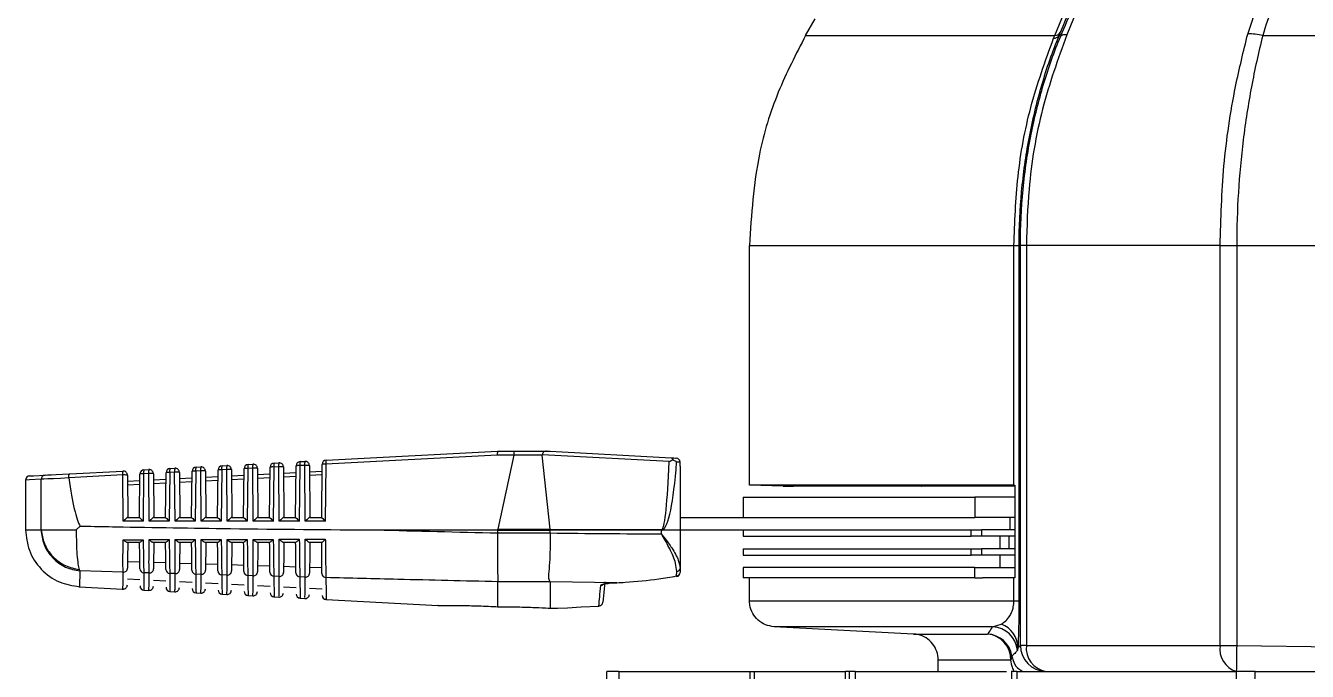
# Model space of a CAD drawing. Extents: x 7 to 113, y 1 to 87.
# Drawn here: x 43.923 to 46.978, y 10.888 to 12.426 of the extents above; entities that cross this region are included whole.
import ezdxf

# ---------------------------------------------------------------- set-up
doc = ezdxf.new("R2010")
doc.units = 0
doc.header["$MEASUREMENT"] = 0
doc.layers.add('OBJECT', color=7, linetype='CONTINUOUS')

msp = doc.modelspace()

# ---------------------------------------------------------------- linework, layer by layer
at = {"layer": 'OBJECT'}
for p, q in [((46.376, 12.4031), (46.7453, 13.2912)), ((46.4353, 12.4781), (46.4047, 12.4043)), ((46.836, 12.4065), (46.8599, 12.4781)), ((45.7824, 12.4031), (45.8051, 12.4425)), ((45.7824, 12.4031), (46.376, 12.4031)), ((46.3732, 12.3965), (46.376, 12.4031)), ((46.3903, 12.4013), (46.3864, 12.403)), ((46.8717, 12.4031), (47.1099, 12.4031)), ((45.6484, 11.9031), (46.2788, 11.9031)), ((45.6484, 11.3318), (45.6484, 11.9031)), ((46.2788, 11.9031), (46.2904, 11.9031)), ((46.2788, 11.3318), (46.2788, 11.9031)), ((46.2941, 11.9031), (46.2904, 11.9031)), ((46.2904, 11.9031), (46.2904, 11.0565)), ((46.3084, 11.9031), (46.2941, 11.9031)), ((46.2941, 10.9502), (46.2941, 11.9031)), ((46.7703, 11.9031), (46.3084, 11.9031)), ((46.3084, 11.9031), (46.3084, 10.9502)), ((46.7703, 11.9031), (46.8098, 11.9031)), ((46.7703, 10.9502), (46.7703, 11.9031)), ((46.8098, 11.9031), (47.0132, 11.9031)), ((46.8098, 11.9031), (46.8098, 10.9502)), ((45.0474, 11.4032), (44.6388, 11.3816)), ((44.6395, 11.391), (45.0483, 11.4126)), ((45.0869, 11.4032), (45.0474, 11.4032)), ((45.0483, 11.4126), (45.0483, 11.4126)), ((45.0483, 11.4126), (45.0875, 11.4126)), ((45.0869, 11.4029), (45.0487, 11.2267)), ((45.1545, 11.4029), (45.0869, 11.4029)), ((45.0875, 11.4126), (45.165, 11.4126)), ((45.1732, 11.2267), (45.1545, 11.4029)), ((45.4569, 11.3879), (45.1547, 11.4043)), ((45.165, 11.4126), (45.1733, 11.4126)), ((45.1733, 11.4126), (45.4616, 11.397)), ((44.0283, 11.3588), (44.1553, 11.3655)), ((44.2053, 11.3681), (44.2173, 11.3688)), ((44.2673, 11.3714), (44.2792, 11.372)), ((44.3189, 11.2551), (44.3199, 11.3648)), ((44.3287, 11.3652), (44.3276, 11.2457)), ((44.3405, 11.3658), (44.3287, 11.3652)), ((44.3294, 11.3747), (44.3412, 11.3753)), ((44.3416, 11.2457), (44.3405, 11.3658)), ((44.3517, 11.3654), (44.3527, 11.2551)), ((44.3809, 11.2551), (44.3819, 11.3681)), ((44.3907, 11.3685), (44.3896, 11.2457)), ((44.4025, 11.3691), (44.3907, 11.3685)), ((44.3914, 11.3779), (44.4032, 11.3786)), ((44.4036, 11.2457), (44.4025, 11.3691)), ((44.4137, 11.3687), (44.4147, 11.2551)), ((44.4429, 11.2551), (44.444, 11.3713)), ((44.4527, 11.3718), (44.4516, 11.2457)), ((44.4645, 11.3724), (44.4527, 11.3718)), ((44.4534, 11.3812), (44.4652, 11.3818)), ((44.4656, 11.2457), (44.4645, 11.3724)), ((44.4757, 11.3719), (44.4767, 11.2551)), ((44.5049, 11.2551), (44.506, 11.3746)), ((44.5148, 11.375), (44.5136, 11.2457)), ((44.5264, 11.3757), (44.5148, 11.375)), ((44.5155, 11.3845), (44.5271, 11.3851)), ((44.5276, 11.2457), (44.5264, 11.3757)), ((44.5377, 11.3752), (44.5387, 11.2551)), ((44.5669, 11.2551), (44.568, 11.3779)), ((44.5768, 11.3783), (44.5756, 11.2457)), ((44.5884, 11.3789), (44.5768, 11.3783)), ((44.5775, 11.3878), (44.5891, 11.3884)), ((44.5896, 11.2457), (44.5884, 11.3789)), ((44.5996, 11.3785), (44.6007, 11.2551)), ((44.5997, 11.3639), (44.6299, 11.3655)), ((44.6289, 11.2551), (44.63, 11.3812)), ((44.6388, 11.3816), (44.6376, 11.2457)), ((45.4833, 11.3774), (45.4832, 11.3863)), ((45.4833, 11.3774), (45.4833, 11.2251)), ((43.9233, 11.3437), (43.9233, 11.2247)), ((43.9604, 11.2251), (43.9604, 11.3457)), ((44.1546, 11.356), (44.0259, 11.3492)), ((44.0259, 11.3492), (44.026, 11.3489)), ((44.1556, 11.2457), (44.1546, 11.356)), ((44.1658, 11.3556), (44.1667, 11.2551)), ((44.1659, 11.341), (44.1957, 11.3426)), ((44.1949, 11.2551), (44.1958, 11.3582)), ((44.2046, 11.3587), (44.2036, 11.2457)), ((44.2166, 11.3593), (44.2046, 11.3587)), ((44.2176, 11.2457), (44.2166, 11.3593)), ((44.2278, 11.3589), (44.2287, 11.2551)), ((44.2279, 11.3443), (44.2577, 11.3459)), ((44.2577, 11.3364), (44.228, 11.3349)), ((44.2569, 11.2551), (44.2579, 11.3615)), ((44.2667, 11.3619), (44.2656, 11.2457)), ((44.2785, 11.3626), (44.2667, 11.3619)), ((44.2796, 11.2457), (44.2785, 11.3626)), ((44.2898, 11.3621), (44.2907, 11.2551)), ((44.2899, 11.3476), (44.3198, 11.3491)), ((44.3197, 11.3397), (44.29, 11.3381)), ((44.3519, 11.3508), (44.3818, 11.3524)), ((44.3817, 11.343), (44.3519, 11.3414)), ((44.4138, 11.3541), (44.4438, 11.3557)), ((44.4437, 11.3463), (44.4139, 11.3447)), ((44.4758, 11.3574), (44.5059, 11.359)), ((44.5058, 11.3495), (44.4759, 11.3479)), ((44.5378, 11.3606), (44.5679, 11.3622)), ((44.5678, 11.3528), (44.5379, 11.3512)), ((44.6298, 11.3561), (44.5998, 11.3545)), ((44.1956, 11.3332), (44.166, 11.3316)), ((45.6333, 11.3031), (45.6333, 11.2551)), ((45.6333, 11.3031), (46.1855, 11.3031)), ((45.7287, 11.3297), (45.6484, 11.3318)), ((46.2788, 11.3318), (45.6484, 11.3318)), ((45.7287, 11.3297), (45.7313, 11.3297)), ((45.7313, 11.3297), (45.7532, 11.3291)), ((45.7527, 11.3291), (45.7523, 11.3291)), ((45.7523, 11.3291), (45.7532, 11.3291)), ((46.0573, 11.3291), (45.7532, 11.3291)), ((46.0573, 11.3291), (46.0583, 11.3291)), ((46.2812, 11.3291), (46.0583, 11.3291)), ((46.1855, 11.3031), (46.1855, 11.2551)), ((46.2812, 11.3031), (46.1855, 11.3031)), ((46.2788, 11.3318), (46.2813, 11.3318)), ((46.2812, 11.3319), (46.2812, 11.1113)), ((44.2036, 11.2457), (44.1556, 11.2457)), ((44.1665, 11.2551), (44.1949, 11.2551)), ((44.2656, 11.2457), (44.2176, 11.2457)), ((44.2285, 11.2551), (44.2569, 11.2551)), ((44.3276, 11.2457), (44.2796, 11.2457)), ((44.2905, 11.2551), (44.3189, 11.2551)), ((44.3896, 11.2457), (44.3416, 11.2457)), ((44.3525, 11.2551), (44.3809, 11.2551)), ((44.4516, 11.2457), (44.4036, 11.2457)), ((44.4145, 11.2551), (44.4429, 11.2551)), ((44.5136, 11.2457), (44.4656, 11.2457)), ((44.4765, 11.2551), (44.5049, 11.2551)), ((44.5756, 11.2457), (44.5276, 11.2457)), ((44.5385, 11.2551), (44.5669, 11.2551)), ((44.6376, 11.2457), (44.5896, 11.2457)), ((44.6005, 11.2551), (44.6289, 11.2551)), ((45.4833, 11.2551), (45.6648, 11.2551)), ((45.6648, 11.2551), (46.1855, 11.2551)), ((46.2812, 11.2551), (46.1855, 11.2551)), ((46.2693, 11.2551), (46.2693, 11.2251)), ((43.9599, 11.2251), (43.9604, 11.2251)), ((44.0441, 11.2251), (44.0532, 11.2342)), ((44.7597, 11.2251), (45.0482, 11.2251)), ((45.0483, 11.2236), (45.0483, 11.2184)), ((45.1733, 11.2236), (45.0483, 11.2236)), ((45.0483, 11.2184), (45.1733, 11.2184)), ((45.0487, 11.2267), (45.1732, 11.2267)), ((45.1733, 11.2243), (45.1732, 11.2259)), ((45.1732, 11.2259), (45.4388, 11.2259)), ((45.4389, 11.2243), (45.1733, 11.2243)), ((45.1733, 11.2184), (45.1733, 11.2236)), ((45.4389, 11.2159), (45.4389, 11.2243)), ((45.4419, 11.2251), (45.4833, 11.2251)), ((45.4833, 11.2251), (45.4833, 11.1334)), ((45.4833, 11.2251), (45.6648, 11.2251)), ((45.6333, 11.2251), (45.6333, 11.2102)), ((45.6648, 11.2251), (46.1766, 11.2251)), ((46.1766, 11.2102), (46.1766, 11.2251)), ((46.1766, 11.2251), (46.2018, 11.2251)), ((46.2018, 11.2251), (46.2018, 11.2102)), ((46.2812, 11.2251), (46.2018, 11.2251)), ((44.1952, 11.1951), (44.1655, 11.1951)), ((44.2572, 11.1951), (44.2276, 11.1951)), ((44.3192, 11.1951), (44.2896, 11.1951)), ((44.3811, 11.1951), (44.3517, 11.1951)), ((44.4431, 11.1951), (44.4138, 11.1951)), ((44.5051, 11.1951), (44.4758, 11.1951)), ((44.5671, 11.1951), (44.5379, 11.1951)), ((44.629, 11.1951), (44.6, 11.1951)), ((45.6333, 11.2102), (46.1766, 11.2102)), ((46.2018, 11.2102), (46.1766, 11.2102)), ((46.2812, 11.2102), (46.2018, 11.2102)), ((46.2455, 11.2102), (46.2455, 11.1802)), ((46.2665, 11.2102), (46.2665, 11.1802)), ((45.6333, 11.1802), (45.6333, 11.1653)), ((45.6333, 11.1802), (46.1766, 11.1802)), ((45.6333, 11.1653), (46.1766, 11.1653)), ((46.1766, 11.1653), (46.1766, 11.1802)), ((46.1766, 11.1802), (46.2018, 11.1802)), ((46.2018, 11.1653), (46.1766, 11.1653)), ((46.2018, 11.1802), (46.2018, 11.1653)), ((46.2812, 11.1802), (46.2018, 11.1802)), ((46.2812, 11.1653), (46.2018, 11.1653)), ((46.2455, 11.1653), (46.2455, 11.1353)), ((44.0513, 11.1307), (44.0527, 11.1274)), ((44.1556, 11.1244), (44.0527, 11.1274)), ((44.1954, 11.1486), (44.1663, 11.1495)), ((44.2176, 11.1227), (44.205, 11.123)), ((44.2574, 11.1466), (44.2283, 11.1475)), ((44.2796, 11.121), (44.267, 11.1213)), ((44.3194, 11.1446), (44.2903, 11.1455)), ((44.3416, 11.1193), (44.329, 11.1196)), ((44.3814, 11.1426), (44.3522, 11.1436)), ((44.4434, 11.1407), (44.4142, 11.1416)), ((44.5054, 11.1388), (44.4762, 11.1397)), ((44.5675, 11.1368), (44.5382, 11.1377)), ((44.6295, 11.1349), (44.6002, 11.1358)), ((45.4747, 11.1154), (45.475, 11.1259)), ((45.4833, 11.1334), (45.4833, 11.1238)), ((45.6333, 11.1353), (45.6333, 11.1113)), ((46.1855, 11.1353), (45.6333, 11.1353)), ((46.1855, 11.1113), (46.1855, 11.1353)), ((46.1855, 11.1353), (46.2812, 11.1353)), ((44.0513, 11.0899), (44.1553, 11.0844)), ((44.1659, 11.1089), (44.1957, 11.1073)), ((44.2279, 11.1056), (44.2577, 11.1041)), ((44.2897, 11.1024), (44.32, 11.1008)), ((44.3517, 11.0991), (44.382, 11.0976)), ((44.4036, 11.1176), (44.391, 11.1179)), ((44.4137, 11.0959), (44.444, 11.0943)), ((44.4656, 11.116), (44.453, 11.1163)), ((44.4756, 11.0926), (44.506, 11.0911)), ((44.5276, 11.1143), (44.515, 11.1147)), ((44.5378, 11.0894), (44.5679, 11.0878)), ((44.5895, 11.1127), (44.5771, 11.1131)), ((45.1728, 11.1018), (45.0483, 11.1018)), ((45.0483, 11.1018), (45.0483, 11.1017)), ((45.0483, 11.1017), (45.0483, 11.0422)), ((45.1733, 11.1011), (45.1728, 11.1018)), ((45.3325, 11.0992), (45.1733, 11.1011)), ((45.1733, 11.1011), (45.1733, 11.0387)), ((45.3144, 11.0983), (45.3325, 11.0992)), ((45.3144, 11.098), (45.3326, 11.099)), ((45.3144, 11.0983), (45.3144, 11.098)), ((45.3144, 11.098), (45.3144, 11.098)), ((45.3325, 11.0992), (45.3326, 11.099)), ((46.1855, 11.1113), (45.6333, 11.1113)), ((45.6484, 11.0565), (45.6484, 11.1113)), ((46.1855, 11.1113), (46.2035, 11.1113)), ((46.2788, 11.1113), (46.2035, 11.1113)), ((46.2788, 11.0565), (46.2788, 11.1113)), ((46.2813, 11.1113), (46.2788, 11.1113)), ((44.2053, 11.0818), (44.2173, 11.0812)), ((44.2673, 11.0786), (44.2792, 11.0779)), ((44.3293, 11.0753), (44.3412, 11.0747)), ((44.3913, 11.0721), (44.4031, 11.0714)), ((44.4533, 11.0688), (44.4651, 11.0682)), ((44.5153, 11.0656), (44.527, 11.065)), ((44.5773, 11.0623), (44.589, 11.0617)), ((44.5997, 11.0861), (44.6299, 11.0846)), ((44.6393, 11.0591), (44.9069, 11.045)), ((45.1911, 11.0386), (45.1912, 11.0386)), ((45.2897, 11.0439), (45.2897, 11.0439)), ((45.6484, 11.0565), (46.2788, 11.0565)), ((46.2788, 11.0565), (46.2904, 11.0565)), ((46.2279, 10.9946), (46.2487, 11.0007)), ((46.2279, 10.9946), (45.7071, 10.9946)), ((46.0396, 10.9772), (45.7071, 10.9946)), ((46.0396, 10.9772), (46.2158, 10.9772)), ((46.2882, 10.945), (46.2869, 10.9382)), ((46.2882, 10.945), (46.2941, 10.9502)), ((46.3084, 10.9502), (46.2941, 10.9502)), ((46.3084, 10.9502), (46.7703, 10.9502)), ((46.7703, 10.9502), (46.8098, 10.9502)), ((46.8098, 10.9502), (47.1354, 10.945)), ((46.0984, 10.8882), (46.0984, 10.9152)), ((46.2711, 10.9152), (46.0984, 10.9152)), ((45.3083, 10.2624), (45.3083, 10.8882)), ((45.3375, 10.8882), (45.3083, 10.8882)), ((45.3375, 10.8882), (45.3375, 10.2624)), ((45.3375, 10.8882), (45.6503, 10.8882)), ((45.6542, 10.2639), (45.6503, 10.8882)), ((45.66, 10.8882), (45.6639, 10.2641)), ((45.66, 10.8882), (45.8773, 10.8882)), ((45.8953, 9.5984), (45.8773, 10.8882)), ((45.8862, 10.8882), (45.9042, 9.5987)), ((45.9, 10.8882), (45.8862, 10.8882)), ((45.9, 10.8882), (45.918, 9.5982)), ((45.9, 10.8882), (46.2607, 10.8882)), ((46.2728, 10.8882), (46.2754, 10.0082)), ((46.2857, 10.8882), (46.8089, 10.8882)), ((46.834, 10.0082), (46.8534, 10.8882)), ((46.8534, 10.8882), (47.0211, 10.8882))]:
    msp.add_line(p, q, dxfattribs=at)
at = {"layer": 'OBJECT', "flags": 128}
for points in [[(45.4616, 11.397), (45.4679, 11.3967), (45.472, 11.3964), (45.4738, 11.3963)], [(45.4832, 11.3863), (45.482, 11.3864), (45.4792, 11.3865), (45.475, 11.3867)], [(43.9604, 11.3457), (43.9326, 11.3442), (43.9233, 11.3437)], [(43.9328, 11.3537), (43.9328, 11.3537), (43.942, 11.3542), (43.9697, 11.3557)], [(44.026, 11.3489), (44.0068, 11.3479), (43.9901, 11.3471), (43.9765, 11.3465), (43.9665, 11.346), (43.9604, 11.3457)], [(43.9697, 11.3557), (43.9752, 11.356), (43.9841, 11.3564), (43.9963, 11.3571), (44.0112, 11.3579), (44.0283, 11.3588)], [(45.3034, 11.1018), (45.3011, 11.0761), (45.2997, 11.0598), (45.2991, 11.0531)], [(45.1912, 11.0386), (45.2144, 11.0399), (45.2473, 11.0416), (45.2897, 11.0439)]]:
    msp.add_lwpolyline(points, dxfattribs=at)
at = {"layer": 'OBJECT'}
for centre, radius, start, end in [((46.3737, 12.412), 0.0155, 268.1294, 324.6107), ((46.3761, 12.4191), 0.016, 269.4457, 325.4745), ((46.4002, 12.3896), 0.0153, 73.0297, 130.1257), ((46.8416, 12.2771), 0.1296, 76.5654, 92.4544), ((45.4733, 11.3863), 0.01, 0.809, 86.8941), ((45.4732, 11.3864), 0.00999, 359.9496, 86.8549), ((44.1747, 11.3593), 0.0204, 162.3859, 189.2742), ((44.1558, 11.3555), 0.01, 0.5, 93.0226), ((44.2058, 11.3581), 0.01, 93.0226, 179.5), ((44.2248, 11.3619), 0.0204, 162.3855, 189.2745), ((44.2367, 11.3626), 0.0204, 162.3758, 189.2843), ((44.2178, 11.3588), 0.01, 0.5, 93.0226), ((44.2679, 11.3614), 0.01, 93.0226, 179.5), ((44.2868, 11.3652), 0.0204, 162.3832, 189.2805), ((44.2987, 11.3659), 0.0204, 162.3832, 189.2805), ((44.2798, 11.362), 0.01, 0.5, 93.0226), ((44.3299, 11.3647), 0.01, 93.0226, 179.5), ((44.3263, 11.3243), 0.041, 86.687, 98.9975), ((44.3488, 11.3685), 0.0204, 162.3855, 189.2745), ((44.3606, 11.3691), 0.0204, 162.3832, 189.2805), ((44.344, 11.3114), 0.0545, 81.8667, 93.6809), ((44.3417, 11.3653), 0.01, 0.5, 93.0226), ((44.3919, 11.368), 0.01, 93.0226, 179.5), ((44.3883, 11.3276), 0.041, 86.687, 98.9994), ((44.4108, 11.3718), 0.0204, 162.383, 189.2806), ((44.4226, 11.3724), 0.0204, 162.3859, 189.2742), ((44.406, 11.3147), 0.0545, 81.8661, 93.6815), ((44.4037, 11.3686), 0.01, 0.5, 93.0226), ((44.454, 11.3712), 0.01, 93.0226, 179.5), ((44.4504, 11.3308), 0.041, 86.6838, 99.0007), ((44.4729, 11.375), 0.0204, 162.3864, 189.2738), ((44.4846, 11.3757), 0.0204, 162.3832, 189.2805), ((44.468, 11.318), 0.0545, 81.8662, 93.6814), ((44.4657, 11.3719), 0.01, 0.5, 93.0226), ((44.516, 11.3745), 0.01, 93.0226, 179.5), ((44.5124, 11.3341), 0.041, 86.687, 98.9994), ((44.5349, 11.3783), 0.0204, 162.3828, 189.2808), ((44.5466, 11.3789), 0.0204, 162.3832, 189.2805), ((44.5299, 11.3212), 0.0545, 81.8665, 93.6811), ((44.5277, 11.3751), 0.01, 0.5, 93.0226), ((44.578, 11.3778), 0.01, 93.0226, 179.5), ((44.5744, 11.3374), 0.041, 86.6838, 99.0007), ((44.5969, 11.3816), 0.0204, 162.3859, 189.2742), ((44.6085, 11.3822), 0.0204, 162.3859, 189.2742), ((44.5919, 11.3245), 0.0545, 81.8661, 93.6815), ((44.5896, 11.3784), 0.01, 0.5, 93.0226), ((44.64, 11.3811), 0.01, 93.0226, 179.5), ((44.6365, 11.3407), 0.041, 86.6868, 98.9977), ((44.659, 11.3849), 0.0204, 162.3828, 189.2808), ((45.4826, 11.3865), 0.00067, 348.3449, 0.5049), ((43.9333, 11.3437), 0.01, 93.0226, 175.0653), ((43.9703, 11.3458), 0.00991, 93.4746, 180.5507), ((44.1581, 11.3016), 0.0545, 81.8661, 93.6815), ((44.2023, 11.3177), 0.041, 86.6857, 99.0007), ((44.2201, 11.3049), 0.0545, 81.8662, 93.6814), ((44.2643, 11.321), 0.041, 86.6836, 99.001), ((44.282, 11.3081), 0.0545, 81.8665, 93.6811), ((45.3199, 11.2243), 0.1189, 0.0138, 0.7743), ((45.3459, 11.1339), 0.1324, 43.5506, 44.5), ((44.1562, 11.1343), 0.00992, 266.5029, 358.941), ((44.2054, 11.1329), 0.00989, 181.003, 267.587), ((44.2182, 11.1326), 0.00992, 266.4849, 358.9201), ((44.2674, 11.1312), 0.00989, 181.0189, 267.61), ((44.2802, 11.1309), 0.00991, 266.4666, 358.8996), ((44.3294, 11.1295), 0.00989, 181.0368, 267.6311), ((44.3422, 11.1292), 0.00991, 266.4477, 358.8788), ((44.3914, 11.1278), 0.00988, 181.0553, 267.6532), ((44.4042, 11.1275), 0.00991, 266.4286, 358.8557), ((44.4534, 11.1262), 0.00988, 181.0784, 267.6709), ((44.4662, 11.1258), 0.00991, 266.4108, 358.8338), ((44.5154, 11.1245), 0.00987, 181.0943, 267.6966), ((44.5282, 11.1242), 0.0099, 266.3922, 358.8115), ((44.5775, 11.1229), 0.00987, 181.1135, 267.7191), ((44.5902, 11.1226), 0.0099, 266.3725, 358.7897), ((44.6395, 11.1214), 0.00987, 181.134, 267.7412), ((45.4743, 11.1245), 0.00906, 272.8152, 355.6376), ((45.4733, 11.1238), 0.01, 279.2546, 0), ((45.4748, 11.1345), 0.00857, 271.3583, 352.7708), ((44.1558, 11.0944), 0.01, 266.9496, 359.5), ((44.2059, 11.0918), 0.01, 180.5, 266.6441), ((44.2178, 11.0912), 0.01, 266.5294, 359.5), ((45.2935, 11.1029), 0.01, 272.5392, 314.0407), ((45.464, 11.1132), 0.011, 3.6039, 11.5459), ((44.2679, 11.0886), 0.01, 180.5, 266.1269), ((44.2798, 11.0879), 0.01, 266.013, 359.5), ((44.3299, 11.0853), 0.01, 180.5, 265.6107), ((44.3417, 11.0847), 0.01, 265.4975, 359.5), ((44.3919, 11.082), 0.01, 180.5, 265.0953), ((44.4037, 11.0814), 0.01, 264.9828, 359.5), ((44.454, 11.0788), 0.01, 180.5, 264.5807), ((44.4657, 11.0782), 0.01, 264.469, 359.5), ((44.516, 11.0755), 0.01, 180.5, 264.0669), ((44.5276, 11.0749), 0.01, 263.9559, 359.5), ((44.578, 11.0723), 0.01, 180.5, 263.5539), ((44.5896, 11.0717), 0.01, 263.4435, 359.5), ((44.64, 11.069), 0.01, 180.5, 263.0416), ((46.2279, 10.9441), 0.0604, 0.8387, 69.7837), ((46.2127, 10.9152), 0.062, 9.0434, 87.1598), ((46.2106, 10.9169), 0.0605, 358.4265, 85.0795), ((46.2252, 10.9326), 0.062, 5.1379, 87.4505), ((46.3561, 10.9502), 0.062, 180.0185, 268.8269), ((46.3648, 10.9441), 0.0568, 173.8232, 259.8676), ((46.8251, 10.9413), 0.0556, 170.8084, 252.8844), ((96.1186, 10.1122), 49.316, 179.02638, 179.0984), ((46.2597, 10.9239), 0.0143, 322.6459, 4.1231)]:
    msp.add_arc(centre, radius, start, end, dxfattribs=at)
for centre, major_axis, ratio, start_param, end_param in [((45.0486, 11.4026), (-0.00026, 0.01), 0.120424, 0.003177, 1.515259), ((45.0875, 11.4026), (0, 0.01), 0.061163, 0, 1.518436), ((45.0053, 11.4026), (0.0816, 0.0005), 0.122438, 6.255809, 6.281989), ((45.1919, 11.4026), (0.0374, -0.0006), 0.267094, 3.033482, 3.174083), ((45.4311, 11.7954), (-0.0078, 0.5695), 0.050872, 3.193561, 3.914226), ((45.4233, 11.7939), (-0.0157, 0.5695), 0.101686, 3.191455, 3.913119), ((44.0784, 13.5149), (0.0147, 2.2897), 0.052015, 2.811677, 3.052791), ((46.2284, 11.35), (0.062, -0.0151), 0.162711, 5.7002, 5.769198), ((44.1568, 11.2451), (0.00988, 0.00996), 0.087934, 0.08695, 1.605386), ((44.2049, 11.2451), (-0.00991, 0.00999), 0.035372, 0.03505, 1.483386), ((44.2188, 11.2451), (0.00988, 0.00996), 0.087934, 0.08695, 1.605386), ((44.2669, 11.2451), (-0.00991, 0.00999), 0.035372, 0.03505, 1.483386), ((44.2808, 11.2451), (0.00988, 0.00996), 0.087934, 0.08695, 1.605386), ((44.3289, 11.2451), (-0.00991, 0.00999), 0.035372, 0.03505, 1.483386), ((44.3428, 11.2451), (0.00988, 0.00996), 0.087934, 0.08695, 1.605386), ((44.3909, 11.2451), (-0.00991, 0.00999), 0.035372, 0.03505, 1.483386), ((44.4048, 11.2451), (0.00988, 0.00996), 0.087934, 0.08695, 1.605386), ((44.4529, 11.2451), (-0.00991, 0.00999), 0.035372, 0.03505, 1.483386), ((44.4668, 11.2451), (0.00988, 0.00996), 0.087934, 0.08695, 1.605386), ((44.5149, 11.2451), (-0.00991, 0.00999), 0.035372, 0.03505, 1.483386), ((44.5288, 11.2451), (0.00988, 0.00996), 0.087934, 0.08695, 1.605386), ((44.5769, 11.2451), (-0.00991, 0.00999), 0.035372, 0.03505, 1.483386), ((44.5908, 11.2451), (0.00988, 0.00996), 0.087934, 0.08695, 1.605386), ((44.6389, 11.2451), (-0.00991, 0.00999), 0.035372, 0.03505, 1.483386), ((49.0667, 13.2876), (19.0675, 0), 0.111038, 4.484542, 4.500054), ((44.0703, 11.2236), (0.9787, 0.0064), 0.122438, 6.24272, 6.255809), ((44.071, 11.2236), (0.9773, 0), 0.122785, 0, 0.013091), ((44.071, 11.2184), (0.9773, 0), 0.122785, 6.279845, 6.283185), ((45.6215, 11.2236), (0.4485, -0.007), 0.267094, 3.174083, 3.1806), ((45.6212, 11.2236), (0.4478, 0), 0.267949, 3.135082, 3.141593), ((45.6212, 11.2184), (0.4478, 0), 0.267949, 3.141593, 3.145797), ((45.5311, 13.2876), (7.8848, 0), 0.262774, 4.666998, 4.700689), ((45.4311, 11.7954), (-0.0078, 0.5695), 0.050872, 3.140897, 3.193561), ((45.4233, 11.7939), (-0.0157, 0.5695), 0.101686, 3.138791, 3.191455), ((46.2284, 11.0932), (0.062, 0.0151), 0.162756, 0.513963, 0.582961)]:
    msp.add_ellipse(centre, major_axis=major_axis, ratio=ratio, start_param=start_param, end_param=end_param, dxfattribs=at)
for points, knots in [([(46.7576, 13.298), (46.6978, 13.1541), (46.5748, 12.8583), (46.4522, 12.5622), (46.3893, 12.4101)], [0, 0, 0, 0, 0.486388, 1, 1, 1, 1]), ([(46.3903, 12.4013), (46.3903, 12.4013), (46.4004, 12.4248), (46.4099, 12.448), (46.4194, 12.4712)], [0, 0, 0, 0, 0.000029, 1, 1, 1, 1]), ([(46.8943, 12.4709), (46.8861, 12.4478), (46.8779, 12.4247), (46.8717, 12.4031), (46.8717, 12.4031)], [0, 0, 0, 0, 0.9999682, 1, 1, 1, 1]), ([(45.7824, 12.4031), (45.7593, 12.3586), (45.7126, 12.2685), (45.661, 12.1005), (45.653, 11.9761), (45.6484, 11.9031)], [0, 0, 0, 0, 0.287513, 0.581795, 1, 1, 1, 1]), ([(46.3864, 12.403), (46.3864, 12.403), (46.3694, 12.3635), (46.3429, 12.2854), (46.3122, 12.1596), (46.2945, 12.0318), (46.2904, 11.946), (46.2904, 11.9031), (46.2904, 11.9031)], [0, 0, 0, 0, 0.0000044, 0.254675, 0.509348, 0.7546722, 0.9999955, 1, 1, 1, 1]), ([(46.4047, 12.4043), (46.3837, 12.3462), (46.3412, 12.2282), (46.313, 12.0574), (46.3097, 11.9478), (46.3084, 11.9031)], [0, 0, 0, 0, 0.3653922, 0.741453, 1, 1, 1, 1]), ([(46.3893, 12.4101), (46.3883, 12.4076), (46.3873, 12.4052), (46.3864, 12.403), (46.3864, 12.403)], [0, 0, 0, 0, 0.99969, 1, 1, 1, 1]), ([(46.7703, 11.9031), (46.7721, 11.9664), (46.7758, 12.0948), (46.8012, 12.2644), (46.8259, 12.3652), (46.836, 12.4065)], [0, 0, 0, 0, 0.364471, 0.739445, 1, 1, 1, 1]), ([(46.8717, 12.4031), (46.8717, 12.4031), (46.8613, 12.3615), (46.844, 12.2826), (46.8241, 12.156), (46.8124, 12.0295), (46.8098, 11.9452), (46.8098, 11.9031), (46.8098, 11.9031)], [0, 0, 0, 0, 0.000005, 0.255831, 0.511647, 0.755821, 0.999995, 1, 1, 1, 1]), ([(46.2788, 11.9031), (46.2808, 11.958), (46.2848, 12.0694), (46.3158, 12.2375), (46.3536, 12.3423), (46.3732, 12.3965)], [0, 0, 0, 0, 0.3191048, 0.6474945, 1, 1, 1, 1]), ([(46.2941, 11.9031), (46.2941, 11.9031), (46.2941, 11.9476), (46.2984, 12.0365), (46.3172, 12.1652), (46.3476, 12.2872), (46.3746, 12.3645), (46.3903, 12.4013), (46.3903, 12.4013)], [0, 0, 0, 0, 0.000005, 0.2589, 0.517796, 0.758901, 0.999996, 1, 1, 1, 1]), ([(45.165, 11.4126), (45.1635, 11.4126), (45.161, 11.4126), (45.1584, 11.4114), (45.1569, 11.4093), (45.1557, 11.4067), (45.155, 11.405), (45.1547, 11.4043)], [0, 0, 0, 0, 0.281506, 0.477148, 0.6724679, 0.8784676, 1, 1, 1, 1]), ([(45.4616, 11.397), (45.4616, 11.397), (45.462, 11.397), (45.4629, 11.3967), (45.4643, 11.3957), (45.4653, 11.394), (45.4657, 11.3929), (45.4657, 11.3926)], [0, 0, 0, 0, 0.017155, 0.20226, 0.556605, 0.898365, 1, 1, 1, 1]), ([(45.4569, 11.3879), (45.4569, 11.3879), (45.46, 11.3896), (45.4629, 11.3911), (45.4657, 11.3926)], [0, 0, 0, 0, 0.019978, 1, 1, 1, 1]), ([(45.4657, 11.3926), (45.4682, 11.3913), (45.4717, 11.3894), (45.4742, 11.3874), (45.4749, 11.3868), (45.475, 11.3867)], [0, 0, 0, 0, 0.696355, 0.97882, 1, 1, 1, 1]), ([(44.0259, 11.3492), (44.0259, 11.3503), (44.0259, 11.3525), (44.0263, 11.3554), (44.0269, 11.3576), (44.0276, 11.3586), (44.0281, 11.3588), (44.0283, 11.3588), (44.0283, 11.3588)], [0, 0, 0, 0, 0.2192768, 0.4385033, 0.6592408, 0.8829816, 0.9858182, 1, 1, 1, 1]), ([(43.9233, 11.2251), (43.9251, 11.2086), (43.9288, 11.1743), (43.9582, 11.1297), (44.0012, 11.098), (44.0353, 11.0925), (44.0517, 11.0899)], [0, 0, 0, 0, 0.240773, 0.5, 0.759226, 1, 1, 1, 1]), ([(43.9233, 11.2251), (43.9249, 11.2251), (43.9279, 11.2251), (43.9493, 11.2251), (43.9599, 11.2251)], [0, 0, 0, 0, 0.5, 1, 1, 1, 1]), ([(43.9599, 11.2251), (43.9615, 11.2134), (43.9648, 11.1891), (43.9863, 11.1573), (44.0169, 11.1342), (44.0411, 11.1296), (44.0527, 11.1274)], [0, 0, 0, 0, 0.24117, 0.5, 0.758828, 1, 1, 1, 1]), ([(43.9604, 11.2251), (43.9632, 11.2251), (43.9689, 11.2251), (43.9881, 11.2251), (44.0132, 11.2251), (44.0338, 11.2251), (44.0441, 11.2251)], [0, 0, 0, 0, 0.250001, 0.499999, 0.750001, 1, 1, 1, 1]), ([(43.9604, 11.2251), (43.9621, 11.214), (43.9658, 11.191), (43.9868, 11.1606), (44.0166, 11.1382), (44.04, 11.1332), (44.0513, 11.1307)], [0, 0, 0, 0, 0.24156, 0.499999, 0.758437, 1, 1, 1, 1]), ([(44.0441, 11.2251), (44.0441, 11.2144), (44.0441, 11.1931), (44.0456, 11.1654), (44.0479, 11.1431), (44.0502, 11.1349), (44.0513, 11.1307)], [0, 0, 0, 0, 0.25, 0.5, 0.75, 1, 1, 1, 1]), ([(44.0532, 11.2342), (44.0589, 11.2341), (44.0874, 11.2336), (44.2068, 11.2314), (44.4365, 11.2274), (44.6436, 11.2259), (44.7597, 11.2251)], [0, 0, 0, 0, 0.024148, 0.120739, 0.507103, 1, 1, 1, 1]), ([(45.0483, 11.218), (45.048, 11.2045), (45.0475, 11.1775), (45.0477, 11.1419), (45.0485, 11.1145), (45.0484, 11.1059), (45.0483, 11.1018)], [0, 0, 0, 0, 0.253584, 0.507164, 0.760847, 1, 1, 1, 1]), ([(45.1733, 11.2179), (45.1734, 11.2127), (45.1736, 11.1941), (45.1728, 11.1631), (45.1712, 11.131), (45.1681, 11.1105), (45.1715, 11.1042), (45.1728, 11.1018)], [0, 0, 0, 0, 0.097508, 0.351331, 0.599304, 0.843155, 1, 1, 1, 1]), ([(45.475, 11.1259), (45.4744, 11.1323), (45.4729, 11.1487), (45.4597, 11.1788), (45.4466, 11.2028), (45.4395, 11.2147), (45.4389, 11.2157), (45.4389, 11.2159)], [0, 0, 0, 0, 0.244746, 0.626731, 0.967928, 0.996144, 1, 1, 1, 1]), ([(45.4389, 11.2159), (45.4389, 11.2158), (45.4397, 11.2147), (45.4423, 11.2114), (45.4508, 11.2003), (45.4652, 11.1798), (45.48, 11.1545), (45.4823, 11.1398), (45.4833, 11.1334)], [0, 0, 0, 0, 0.003659, 0.034965, 0.112488, 0.381452, 0.732443, 1, 1, 1, 1]), ([(44.1556, 11.1244), (44.1556, 11.126), (44.1554, 11.1309), (44.1553, 11.1485), (44.1554, 11.1735), (44.1555, 11.1924), (44.1555, 11.1996), (44.1555, 11.2018)], [0, 0, 0, 0, 0.161731, 0.488573, 0.814942, 0.942319, 1, 1, 1, 1]), ([(44.1555, 11.2018), (44.1621, 11.2018), (44.1782, 11.2019), (44.1942, 11.2019), (44.2036, 11.2019)], [0, 0, 0, 0, 0.4123132, 1, 1, 1, 1]), ([(44.1655, 11.1951), (44.1649, 11.1953), (44.1635, 11.1955), (44.1603, 11.1975), (44.1576, 11.1998), (44.1559, 11.2014), (44.1556, 11.2018), (44.1555, 11.2018)], [0, 0, 0, 0, 0.236908, 0.528795, 0.900013, 0.991343, 1, 1, 1, 1]), ([(44.1667, 11.1951), (44.1666, 11.1845), (44.1664, 11.1633), (44.1662, 11.1427), (44.1662, 11.1368), (44.1662, 11.1342)], [0, 0, 0, 0, 0.357963, 0.715855, 1, 1, 1, 1]), ([(44.1955, 11.1328), (44.1955, 11.1364), (44.1954, 11.1436), (44.1952, 11.1668), (44.195, 11.1864), (44.1949, 11.1951)], [0, 0, 0, 0, 0.356146, 0.712375, 1, 1, 1, 1]), ([(44.2036, 11.2019), (44.2036, 11.2019), (44.2033, 11.2016), (44.2016, 11.1999), (44.199, 11.1975), (44.1964, 11.1955), (44.1956, 11.1953), (44.1952, 11.1951)], [0, 0, 0, 0, 0.0082759, 0.0945615, 0.478392, 0.7705637, 1, 1, 1, 1]), ([(44.2036, 11.2019), (44.2036, 11.1997), (44.2037, 11.1911), (44.2039, 11.171), (44.2043, 11.1456), (44.2047, 11.129), (44.2049, 11.1244), (44.205, 11.123)], [0, 0, 0, 0, 0.057873, 0.21801, 0.538017, 0.858387, 1, 1, 1, 1]), ([(44.2176, 11.1227), (44.2176, 11.1243), (44.2174, 11.1292), (44.2173, 11.147), (44.2174, 11.1724), (44.2175, 11.1919), (44.2175, 11.1997), (44.2175, 11.202)], [0, 0, 0, 0, 0.15955, 0.481991, 0.803961, 0.942061, 1, 1, 1, 1]), ([(44.2175, 11.202), (44.2241, 11.202), (44.2402, 11.202), (44.2562, 11.2021), (44.2656, 11.2021)], [0, 0, 0, 0, 0.412352, 1, 1, 1, 1]), ([(44.2276, 11.1951), (44.227, 11.1952), (44.2257, 11.1955), (44.2226, 11.1974), (44.2198, 11.1997), (44.218, 11.2015), (44.2176, 11.2019), (44.2175, 11.202)], [0, 0, 0, 0, 0.2256408, 0.5069825, 0.8682201, 0.9914648, 1, 1, 1, 1]), ([(44.2287, 11.1951), (44.2286, 11.1844), (44.2284, 11.163), (44.2282, 11.1415), (44.2282, 11.1352), (44.2282, 11.1324)], [0, 0, 0, 0, 0.352325, 0.704581, 1, 1, 1, 1]), ([(44.2575, 11.131), (44.2575, 11.1347), (44.2574, 11.1419), (44.2572, 11.1656), (44.257, 11.1858), (44.2569, 11.1951)], [0, 0, 0, 0, 0.350805, 0.701695, 1, 1, 1, 1]), ([(44.2656, 11.2021), (44.2656, 11.2021), (44.2652, 11.2016), (44.2634, 11.1999), (44.2608, 11.1975), (44.2583, 11.1955), (44.2576, 11.1952), (44.2572, 11.1951)], [0, 0, 0, 0, 0.0082081, 0.119711, 0.4937346, 0.7767464, 1, 1, 1, 1]), ([(44.2656, 11.2021), (44.2656, 11.1998), (44.2657, 11.1911), (44.2659, 11.1708), (44.2663, 11.145), (44.2667, 11.1277), (44.2669, 11.1229), (44.267, 11.1213)], [0, 0, 0, 0, 0.058137, 0.21618, 0.531949, 0.848067, 1, 1, 1, 1]), ([(44.2796, 11.121), (44.2796, 11.1226), (44.2794, 11.1276), (44.2793, 11.1454), (44.2794, 11.1714), (44.2795, 11.1915), (44.2795, 11.1998), (44.2795, 11.2021)], [0, 0, 0, 0, 0.157483, 0.475733, 0.793525, 0.941799, 1, 1, 1, 1]), ([(44.2795, 11.2021), (44.2861, 11.2021), (44.3022, 11.2022), (44.3182, 11.2022), (44.3276, 11.2023)], [0, 0, 0, 0, 0.412394, 1, 1, 1, 1]), ([(44.2896, 11.1951), (44.2891, 11.1952), (44.2878, 11.1955), (44.2848, 11.1974), (44.282, 11.1998), (44.2801, 11.2015), (44.2796, 11.2021), (44.2795, 11.2021)], [0, 0, 0, 0, 0.2207651, 0.49454, 0.8478251, 0.9915676, 1, 1, 1, 1]), ([(44.2907, 11.1951), (44.2906, 11.1843), (44.2904, 11.1627), (44.2902, 11.1403), (44.2902, 11.1337), (44.2901, 11.1307)], [0, 0, 0, 0, 0.347006, 0.693942, 1, 1, 1, 1]), ([(44.3195, 11.1293), (44.3195, 11.133), (44.3194, 11.1404), (44.3192, 11.1645), (44.319, 11.1853), (44.3189, 11.1951)], [0, 0, 0, 0, 0.345759, 0.691604, 1, 1, 1, 1]), ([(44.3276, 11.2023), (44.3276, 11.2022), (44.3271, 11.2017), (44.3253, 11.1999), (44.3227, 11.1974), (44.3202, 11.1955), (44.3195, 11.1952), (44.3192, 11.1951)], [0, 0, 0, 0, 0.008109, 0.143847, 0.508255, 0.782549, 1, 1, 1, 1]), ([(44.3276, 11.2023), (44.3276, 11.1999), (44.3277, 11.1911), (44.3279, 11.1706), (44.3283, 11.1445), (44.3287, 11.1264), (44.3289, 11.1214), (44.329, 11.1196)], [0, 0, 0, 0, 0.058402, 0.214453, 0.526192, 0.838269, 1, 1, 1, 1]), ([(44.3416, 11.1193), (44.3415, 11.1209), (44.3414, 11.126), (44.3413, 11.1439), (44.3413, 11.1703), (44.3415, 11.191), (44.3415, 11.1999), (44.3415, 11.2023)], [0, 0, 0, 0, 0.155512, 0.469777, 0.783592, 0.941533, 1, 1, 1, 1]), ([(44.3415, 11.2023), (44.3481, 11.2023), (44.3642, 11.2023), (44.3802, 11.2024), (44.3896, 11.2024)], [0, 0, 0, 0, 0.412428, 1, 1, 1, 1]), ([(44.3517, 11.1951), (44.3512, 11.1952), (44.3499, 11.1955), (44.347, 11.1973), (44.3441, 11.1998), (44.3422, 11.2016), (44.3416, 11.2023), (44.3415, 11.2023)], [0, 0, 0, 0, 0.2161177, 0.4826666, 0.8281497, 0.9916583, 1, 1, 1, 1]), ([(44.3527, 11.1951), (44.3526, 11.1842), (44.3524, 11.1624), (44.3522, 11.1391), (44.3521, 11.1323), (44.3521, 11.129)], [0, 0, 0, 0, 0.341977, 0.683893, 1, 1, 1, 1]), ([(44.3815, 11.1276), (44.3815, 11.1314), (44.3814, 11.1388), (44.3812, 11.1633), (44.381, 11.1848), (44.3809, 11.1951)], [0, 0, 0, 0, 0.340987, 0.682053, 1, 1, 1, 1]), ([(44.3896, 11.2024), (44.3896, 11.2024), (44.389, 11.2018), (44.3871, 11.1999), (44.3845, 11.1974), (44.3821, 11.1955), (44.3814, 11.1952), (44.3811, 11.1951)], [0, 0, 0, 0, 0.008027, 0.167038, 0.521987, 0.788059, 1, 1, 1, 1]), ([(44.3896, 11.2024), (44.3896, 11.2), (44.3897, 11.1911), (44.3899, 11.1705), (44.3903, 11.144), (44.3907, 11.1252), (44.3909, 11.1198), (44.391, 11.1179)], [0, 0, 0, 0, 0.058671, 0.212822, 0.520728, 0.828955, 1, 1, 1, 1]), ([(44.4036, 11.1176), (44.4035, 11.1193), (44.4034, 11.1244), (44.4033, 11.1425), (44.4033, 11.1693), (44.4035, 11.1906), (44.4035, 11.2), (44.4035, 11.2024)], [0, 0, 0, 0, 0.1536344, 0.4641066, 0.7741299, 0.9412666, 1, 1, 1, 1]), ([(44.4035, 11.2024), (44.4101, 11.2025), (44.4262, 11.2025), (44.4422, 11.2025), (44.4516, 11.2026)], [0, 0, 0, 0, 0.412465, 1, 1, 1, 1]), ([(44.4138, 11.1951), (44.4132, 11.1952), (44.4121, 11.1955), (44.4092, 11.1973), (44.4063, 11.1998), (44.4043, 11.2017), (44.4036, 11.2024), (44.4035, 11.2024)], [0, 0, 0, 0, 0.211693, 0.471321, 0.809155, 0.991768, 1, 1, 1, 1]), ([(44.4147, 11.1951), (44.4146, 11.1841), (44.4144, 11.1621), (44.4142, 11.138), (44.4141, 11.1308), (44.4141, 11.1273)], [0, 0, 0, 0, 0.337219, 0.67438, 1, 1, 1, 1]), ([(44.4436, 11.126), (44.4435, 11.1297), (44.4435, 11.1373), (44.4432, 11.1622), (44.443, 11.1843), (44.4429, 11.1951)], [0, 0, 0, 0, 0.336461, 0.673003, 1, 1, 1, 1]), ([(44.4516, 11.2026), (44.4516, 11.2025), (44.4509, 11.2018), (44.4489, 11.1999), (44.4463, 11.1974), (44.444, 11.1955), (44.4434, 11.1952), (44.4431, 11.1951)], [0, 0, 0, 0, 0.007945, 0.189259, 0.535047, 0.793248, 1, 1, 1, 1]), ([(44.4516, 11.2026), (44.4516, 11.2001), (44.4517, 11.1912), (44.4519, 11.1703), (44.4523, 11.1435), (44.4527, 11.124), (44.4529, 11.1184), (44.453, 11.1163)], [0, 0, 0, 0, 0.058942, 0.211284, 0.515533, 0.820093, 1, 1, 1, 1]), ([(44.4656, 11.116), (44.4655, 11.1177), (44.4654, 11.1228), (44.4653, 11.141), (44.4653, 11.1683), (44.4654, 11.1902), (44.4655, 11.2001), (44.4655, 11.2026)], [0, 0, 0, 0, 0.151844, 0.458695, 0.765103, 0.940994, 1, 1, 1, 1]), ([(44.4655, 11.2026), (44.4721, 11.2026), (44.4882, 11.2027), (44.5042, 11.2027), (44.5136, 11.2027)], [0, 0, 0, 0, 0.412495, 1, 1, 1, 1]), ([(44.4758, 11.1951), (44.4753, 11.1952), (44.4742, 11.1955), (44.4714, 11.1973), (44.4684, 11.1998), (44.4663, 11.2018), (44.4656, 11.2026), (44.4655, 11.2026)], [0, 0, 0, 0, 0.2074657, 0.4604449, 0.790795, 0.9918476, 1, 1, 1, 1]), ([(44.4767, 11.1951), (44.4766, 11.184), (44.4764, 11.1618), (44.4762, 11.1369), (44.4761, 11.1294), (44.4761, 11.1256)], [0, 0, 0, 0, 0.332713, 0.665365, 1, 1, 1, 1]), ([(44.5056, 11.1243), (44.5055, 11.1281), (44.5055, 11.1358), (44.5052, 11.1611), (44.505, 11.1838), (44.5049, 11.1951)], [0, 0, 0, 0, 0.332165, 0.664412, 1, 1, 1, 1]), ([(44.5136, 11.2027), (44.5136, 11.2027), (44.5128, 11.2019), (44.5108, 11.1998), (44.5081, 11.1973), (44.5059, 11.1955), (44.5053, 11.1952), (44.5051, 11.1951)], [0, 0, 0, 0, 0.007882, 0.210623, 0.547438, 0.798167, 1, 1, 1, 1]), ([(44.5136, 11.2027), (44.5136, 11.2002), (44.5137, 11.1912), (44.5139, 11.1702), (44.5143, 11.1431), (44.5147, 11.1228), (44.5149, 11.1169), (44.515, 11.1147)], [0, 0, 0, 0, 0.0592175, 0.2098329, 0.5105952, 0.8116536, 1, 1, 1, 1]), ([(44.5276, 11.1143), (44.5275, 11.1161), (44.5274, 11.1213), (44.5273, 11.1396), (44.5273, 11.1673), (44.5274, 11.1897), (44.5275, 11.2002), (44.5275, 11.2028)], [0, 0, 0, 0, 0.150137, 0.453533, 0.756489, 0.940722, 1, 1, 1, 1]), ([(44.5275, 11.2028), (44.5341, 11.2028), (44.5502, 11.2028), (44.5662, 11.2029), (44.5756, 11.2029)], [0, 0, 0, 0, 0.412532, 1, 1, 1, 1]), ([(44.5379, 11.1951), (44.5374, 11.1952), (44.5363, 11.1955), (44.5336, 11.1973), (44.5305, 11.1998), (44.5284, 11.2019), (44.5276, 11.2027), (44.5275, 11.2028)], [0, 0, 0, 0, 0.203471, 0.450054, 0.773102, 0.99194, 1, 1, 1, 1]), ([(44.5387, 11.1951), (44.5386, 11.184), (44.5384, 11.1616), (44.5382, 11.1358), (44.5381, 11.128), (44.5381, 11.124)], [0, 0, 0, 0, 0.328436, 0.656815, 1, 1, 1, 1]), ([(44.5676, 11.1227), (44.5675, 11.1266), (44.5675, 11.1343), (44.5673, 11.16), (44.5671, 11.1833), (44.5669, 11.1951)], [0, 0, 0, 0, 0.328087, 0.656253, 1, 1, 1, 1]), ([(44.5756, 11.2029), (44.5756, 11.2028), (44.5747, 11.2019), (44.5726, 11.1998), (44.57, 11.1973), (44.5679, 11.1955), (44.5673, 11.1952), (44.5671, 11.1951)], [0, 0, 0, 0, 0.007818, 0.231078, 0.559205, 0.802814, 1, 1, 1, 1]), ([(44.5756, 11.2029), (44.5756, 11.2003), (44.5757, 11.1912), (44.5759, 11.17), (44.5763, 11.1427), (44.5767, 11.1217), (44.577, 11.1155), (44.5771, 11.1131)], [0, 0, 0, 0, 0.059496, 0.20846, 0.505893, 0.803609, 1, 1, 1, 1]), ([(44.5895, 11.1127), (44.5895, 11.1145), (44.5894, 11.1198), (44.5892, 11.1382), (44.5893, 11.1663), (44.5894, 11.1893), (44.5895, 11.2003), (44.5895, 11.2029)], [0, 0, 0, 0, 0.148505, 0.448597, 0.748257, 0.940445, 1, 1, 1, 1]), ([(44.5895, 11.2029), (44.5961, 11.2029), (44.6122, 11.203), (44.6282, 11.203), (44.6376, 11.203)], [0, 0, 0, 0, 0.41256, 1, 1, 1, 1]), ([(44.6, 11.1951), (44.5995, 11.1952), (44.5985, 11.1954), (44.5961, 11.197), (44.5931, 11.1994), (44.5907, 11.2017), (44.5896, 11.2029), (44.5895, 11.2029)], [0, 0, 0, 0, 0.199293, 0.397082, 0.700897, 0.992018, 1, 1, 1, 1]), ([(44.6007, 11.1951), (44.6006, 11.1839), (44.6004, 11.1613), (44.6002, 11.1348), (44.6001, 11.1266), (44.6001, 11.1224)], [0, 0, 0, 0, 0.324373, 0.648691, 1, 1, 1, 1]), ([(44.6296, 11.1212), (44.6296, 11.125), (44.6295, 11.1328), (44.6293, 11.159), (44.6291, 11.1828), (44.6289, 11.1951)], [0, 0, 0, 0, 0.3242056, 0.6484895, 1, 1, 1, 1]), ([(44.6376, 11.203), (44.6376, 11.203), (44.6366, 11.202), (44.6345, 11.1998), (44.6318, 11.1972), (44.6298, 11.1955), (44.6293, 11.1952), (44.629, 11.1951)], [0, 0, 0, 0, 0.0077487, 0.2506908, 0.5703603, 0.8072175, 1, 1, 1, 1]), ([(44.6376, 11.203), (44.6376, 11.2004), (44.6377, 11.1912), (44.6379, 11.1699), (44.6383, 11.1422), (44.6387, 11.1205), (44.639, 11.1141), (44.6391, 11.1115)], [0, 0, 0, 0, 0.059775, 0.207162, 0.501411, 0.795934, 1, 1, 1, 1]), ([(44.0527, 11.1274), (44.0524, 11.1165), (44.0518, 11.0946), (44.0517, 11.0915), (44.0517, 11.0899)], [0, 0, 0, 0, 0.496376, 1, 1, 1, 1]), ([(44.1553, 11.0845), (44.1553, 11.0845), (44.1553, 11.0794), (44.1554, 11.0924), (44.1555, 11.1138), (44.1556, 11.1244)], [0, 0, 0, 0, 0.001446, 0.500723, 1, 1, 1, 1]), ([(44.205, 11.123), (44.205, 11.1218), (44.205, 11.1154), (44.2052, 11.0929), (44.2054, 11.0768), (44.2053, 11.082), (44.2053, 11.0821)], [0, 0, 0, 0, 0.046867, 0.234363, 0.98622, 1, 1, 1, 1]), ([(44.2173, 11.0816), (44.2173, 11.0831), (44.2173, 11.0862), (44.2175, 11.1104), (44.2176, 11.1227)], [0, 0, 0, 0, 0.491198, 1, 1, 1, 1]), ([(44.267, 11.1213), (44.267, 11.12), (44.2671, 11.1136), (44.2673, 11.0905), (44.2674, 11.0738), (44.2674, 11.079), (44.2673, 11.0792)], [0, 0, 0, 0, 0.045988, 0.22997, 0.967723, 1, 1, 1, 1]), ([(44.2792, 11.0787), (44.2793, 11.0801), (44.2793, 11.0829), (44.2795, 11.108), (44.2796, 11.121)], [0, 0, 0, 0, 0.482025, 1, 1, 1, 1]), ([(44.329, 11.1196), (44.329, 11.1183), (44.3291, 11.1117), (44.3293, 11.0882), (44.3294, 11.0707), (44.3294, 11.076), (44.3294, 11.0764)], [0, 0, 0, 0, 0.045141, 0.225735, 0.949898, 1, 1, 1, 1]), ([(44.3412, 11.0758), (44.3412, 11.0771), (44.3413, 11.0796), (44.3415, 11.1056), (44.3416, 11.1193)], [0, 0, 0, 0, 0.473185, 1, 1, 1, 1]), ([(44.391, 11.1179), (44.391, 11.1166), (44.3911, 11.1099), (44.3913, 11.0859), (44.3915, 11.0677), (44.3914, 11.073), (44.3914, 11.0735)], [0, 0, 0, 0, 0.0443252, 0.2216513, 0.9327103, 1, 1, 1, 1]), ([(44.4032, 11.073), (44.4032, 11.074), (44.4032, 11.0763), (44.4035, 11.1032), (44.4036, 11.1176)], [0, 0, 0, 0, 0.464658, 1, 1, 1, 1]), ([(44.453, 11.1163), (44.453, 11.1149), (44.4531, 11.1082), (44.4533, 11.0837), (44.4535, 11.0647), (44.4534, 11.0701), (44.4534, 11.0706)], [0, 0, 0, 0, 0.043537, 0.217711, 0.916125, 1, 1, 1, 1]), ([(44.4652, 11.0701), (44.4652, 11.071), (44.4652, 11.073), (44.4654, 11.1008), (44.4656, 11.116)], [0, 0, 0, 0, 0.456429, 1, 1, 1, 1]), ([(44.515, 11.1147), (44.5151, 11.1133), (44.5151, 11.1064), (44.5153, 11.0814), (44.5155, 11.0616), (44.5155, 11.0671), (44.5155, 11.0678)], [0, 0, 0, 0, 0.042777, 0.213907, 0.900112, 1, 1, 1, 1]), ([(44.5271, 11.0672), (44.5272, 11.068), (44.5272, 11.0697), (44.5274, 11.0985), (44.5276, 11.1143)], [0, 0, 0, 0, 0.448483, 1, 1, 1, 1]), ([(44.5771, 11.1131), (44.5771, 11.1117), (44.5771, 11.1047), (44.5774, 11.0792), (44.5775, 11.0586), (44.5775, 11.0641), (44.5775, 11.0649)], [0, 0, 0, 0, 0.0420413, 0.2102318, 0.8846414, 1, 1, 1, 1]), ([(44.5891, 11.0644), (44.5891, 11.065), (44.5891, 11.0664), (44.5894, 11.0961), (44.5895, 11.1127)], [0, 0, 0, 0, 0.440803, 1, 1, 1, 1]), ([(45.0483, 11.1017), (44.969, 11.1036), (44.8326, 11.1067), (44.6962, 11.1101), (44.6391, 11.1115)], [0, 0, 0, 0, 0.58145, 1, 1, 1, 1]), ([(44.6391, 11.1115), (44.6391, 11.1101), (44.6391, 11.103), (44.6394, 11.077), (44.6396, 11.0556), (44.6395, 11.0611), (44.6395, 11.0621)], [0, 0, 0, 0, 0.04133, 0.206679, 0.869686, 1, 1, 1, 1]), ([(45.2897, 11.0439), (45.2897, 11.0441), (45.2897, 11.0446), (45.2902, 11.0502), (45.2923, 11.0738), (45.2939, 11.0929)], [0, 0, 0, 0, 0.045653, 0.228294, 1, 1, 1, 1]), ([(45.2939, 11.0929), (45.2942, 11.0934), (45.2948, 11.0944), (45.2985, 11.0959), (45.3038, 11.0972), (45.3095, 11.098), (45.3131, 11.0982), (45.3144, 11.0983)], [0, 0, 0, 0, 0.219061, 0.438022, 0.659218, 0.880002, 1, 1, 1, 1]), ([(45.2999, 11.0956), (45.2999, 11.0956), (45.2999, 11.0956), (45.3008, 11.096), (45.3028, 11.0965), (45.3058, 11.0972), (45.3084, 11.0975), (45.3095, 11.0976)], [0, 0, 0, 0, 0.090214, 0.251795, 0.484409, 0.778393, 1, 1, 1, 1]), ([(45.3095, 11.0976), (45.3102, 11.0977), (45.3117, 11.0979), (45.3134, 11.098), (45.3144, 11.098)], [0, 0, 0, 0, 0.42916, 1, 1, 1, 1]), ([(45.3325, 11.0992), (45.3392, 11.0997), (45.3725, 11.1017), (45.42, 11.1065), (45.4605, 11.1131), (45.4747, 11.1154)], [0, 0, 0, 0, 0.139684, 0.698664, 1, 1, 1, 1]), ([(44.9069, 11.0452), (44.9064, 11.0452), (44.9043, 11.0451), (44.9174, 11.0453), (44.9448, 11.0453), (44.985, 11.0448), (45.0217, 11.0436), (45.043, 11.0425), (45.0483, 11.0422)], [0, 0, 0, 0, 0.069411, 0.284853, 0.500141, 0.714749, 0.928344, 1, 1, 1, 1]), ([(45.0483, 11.0422), (45.0643, 11.0421), (45.0963, 11.0419), (45.1389, 11.0405), (45.1625, 11.0393), (45.1718, 11.0388), (45.1731, 11.0387)], [0, 0, 0, 0, 0.315568, 0.631102, 0.947588, 1, 1, 1, 1]), ([(45.1731, 11.0387), (45.1732, 11.0387), (45.1732, 11.0387), (45.1733, 11.0387), (45.1733, 11.0387), (45.1733, 11.0387), (45.1733, 11.0387)], [0, 0, 0, 0, 0.159972, 0.363956, 0.750397, 1, 1, 1, 1]), ([(45.1733, 11.0387), (45.18, 11.0387), (45.1885, 11.0386), (45.1907, 11.0386), (45.1911, 11.0386)], [0, 0, 0, 0, 0.791837, 1, 1, 1, 1]), ([(45.2897, 11.0439), (45.2908, 11.0441), (45.293, 11.0445), (45.2959, 11.0463), (45.298, 11.0489), (45.2989, 11.0513), (45.2991, 11.0527), (45.2991, 11.0531)], [0, 0, 0, 0, 0.235927, 0.471835, 0.707759, 0.925417, 1, 1, 1, 1]), ([(45.7071, 10.9946), (45.7002, 10.9956), (45.6864, 10.9977), (45.6684, 11.0094), (45.6552, 11.0258), (45.6491, 11.0426), (45.6486, 11.053), (45.6484, 11.0565)], [0, 0, 0, 0, 0.222098, 0.444196, 0.666293, 0.888385, 1, 1, 1, 1]), ([(46.2487, 11.0007), (46.2522, 11.003), (46.2593, 11.0075), (46.268, 11.0178), (46.274, 11.0298), (46.277, 11.0396), (46.2786, 11.0485), (46.2787, 11.0539), (46.2788, 11.0565)], [0, 0, 0, 0, 0.300577, 0.606532, 0.762917, 0.874182, 0.940147, 1, 1, 1, 1]), ([(46.2904, 11.0565), (46.2904, 11.0467), (46.2904, 11.0272), (46.29, 10.9977), (46.2893, 10.9656), (46.2887, 10.9529), (46.2882, 10.945)], [0, 0, 0, 0, 0.163499, 0.32571, 0.581357, 1, 1, 1, 1]), ([(46.0984, 10.9152), (46.0977, 10.9222), (46.0963, 10.9362), (46.0856, 10.9547), (46.0699, 10.9688), (46.0535, 10.9757), (46.0431, 10.9768), (46.0396, 10.9772)], [0, 0, 0, 0, 0.222088, 0.444175, 0.666265, 0.888359, 1, 1, 1, 1]), ([(46.2158, 10.9772), (46.2171, 10.9787), (46.2212, 10.9833), (46.2252, 10.99), (46.2279, 10.9946)], [0, 0, 0, 0, 0.321064, 1, 1, 1, 1]), ([(46.2869, 10.9382), (46.2862, 10.9373), (46.2828, 10.9331), (46.2785, 10.9286), (46.2748, 10.9257), (46.274, 10.925)], [0, 0, 0, 0, 0.160414, 0.802068, 1, 1, 1, 1]), ([(46.2801, 10.8871), (46.2783, 10.8906), (46.2745, 10.898), (46.2723, 10.9093), (46.2711, 10.9152)], [0, 0, 0, 0, 0.476233, 1, 1, 1, 1]), ([(46.274, 10.925), (46.275, 10.9211), (46.2797, 10.9035), (46.2885, 10.8947), (46.2967, 10.89), (46.2999, 10.8882)], [0, 0, 0, 0, 0.1467734, 0.6725277, 1, 1, 1, 1]), ([(45.6503, 10.8882), (45.6514, 10.8882), (45.6531, 10.8882), (45.6551, 10.8882), (45.6565, 10.8882), (45.6577, 10.8882), (45.6586, 10.8882), (45.6596, 10.8882), (45.6598, 10.8882), (45.66, 10.8882)], [0, 0, 0, 0, 0.235207, 0.351552, 0.467887, 0.584228, 0.700573, 0.816902, 1, 1, 1, 1]), ([(45.8862, 10.8882), (45.8857, 10.8882), (45.8846, 10.8882), (45.883, 10.8882), (45.8815, 10.8882), (45.8801, 10.8882), (45.879, 10.8882), (45.878, 10.8882), (45.8775, 10.8882), (45.8773, 10.8882)], [0, 0, 0, 0, 0.143851, 0.287677, 0.431526, 0.575369, 0.719208, 0.857742, 1, 1, 1, 1]), ([(46.2857, 10.8882), (46.282, 10.8882), (46.2746, 10.8882), (46.2719, 10.8882), (46.2726, 10.8882), (46.2728, 10.8882)], [0, 0, 0, 0, 0.425026, 0.850044, 1, 1, 1, 1]), ([(46.2857, 10.8882), (46.2856, 10.8333), (46.2853, 10.7184), (46.2835, 10.5438), (46.2811, 10.3658), (46.2782, 10.1873), (46.2763, 10.0686), (46.2754, 10.0082)], [0, 0, 0, 0, 0.187145, 0.391348, 0.595125, 0.793954, 1, 1, 1, 1]), ([(46.834, 10.0082), (46.8312, 10.0686), (46.8258, 10.1873), (46.8188, 10.3658), (46.8133, 10.5438), (46.8096, 10.7184), (46.8091, 10.8333), (46.8089, 10.8882)], [0, 0, 0, 0, 0.206023, 0.404822, 0.608638, 0.812834, 1, 1, 1, 1]), ([(46.8534, 10.8882), (46.8466, 10.8882), (46.8331, 10.8882), (46.8181, 10.8882), (46.8108, 10.8882), (46.8089, 10.8882)], [0, 0, 0, 0, 0.425021, 0.850046, 1, 1, 1, 1])]:
    msp.add_open_spline(points, degree=3, knots=knots, dxfattribs=at)

doc.saveas('drawing.dxf')
